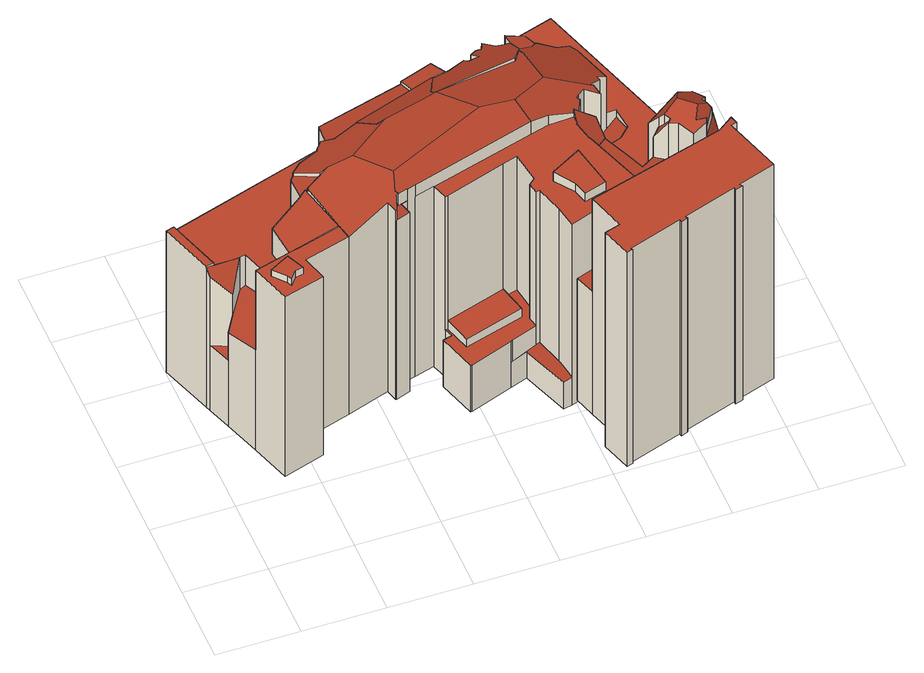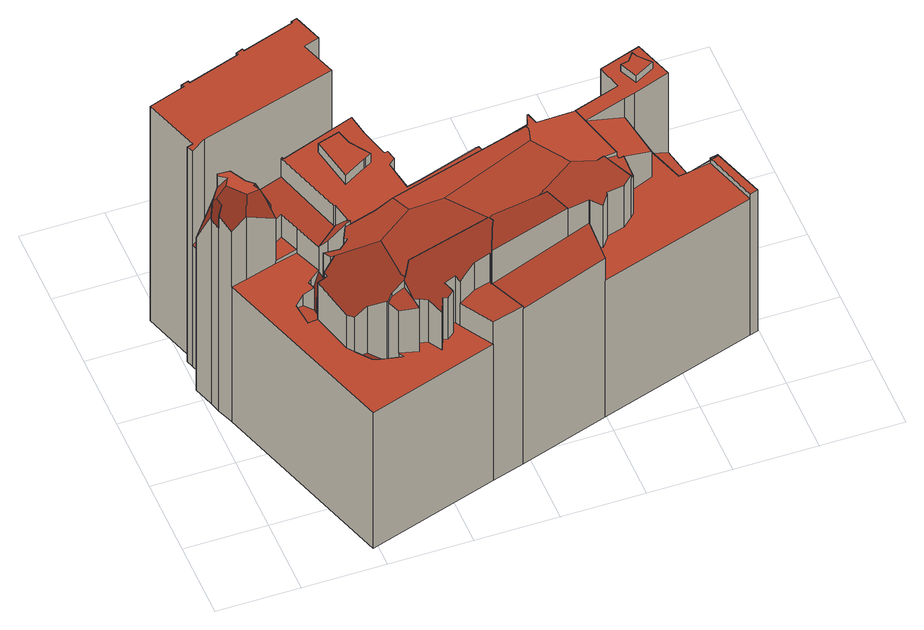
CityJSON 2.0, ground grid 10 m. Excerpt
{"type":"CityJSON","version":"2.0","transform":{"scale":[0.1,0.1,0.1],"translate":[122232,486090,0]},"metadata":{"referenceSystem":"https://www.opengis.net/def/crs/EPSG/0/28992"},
"CityObjects":{
"building1":{"type":"Building","attributes":{"aantal_verblijfsobjecten":3,"bouwjaar":1910,"gebruiksdoel":"bijeenkomstfunctie,kantoorfunctie,overige gebruiksfunctie","oppervlakte_max":7530,"oppervlakte_min":18,"rdf_seealso":"http://bag.basisregistraties.overheid.nl/bag/id/pand/0363100012170849","rf_extrusion_mode":"standard","rf_force_lod11":false,"rf_h_ground":0.549,"rf_h_pc_98p":0,"rf_h_roof_50p":28.68,"rf_h_roof_70p":30.22,"rf_h_roof_max":32.14,"rf_h_roof_min":7.77,"rf_h_roof_ridge":32.92,"rf_is_glass_roof":false,"rf_nodata_frac":0.0536,"rf_nodata_r":0,"rf_pc_select":"PREFERRED_AND_LATEST","rf_pc_year":0,"rf_pointcloud_unusable":false,"rf_pt_density":17.18,"rf_ridgelines":3,"rf_rmse_lod22":0.688,"rf_roof_planes":84,"rf_roof_type":"slanted","rf_success":true,"rf_t_run":485,"rf_volume_lod22":32363.53,"status":"Pand in gebruik"},"children":["building1-1"]},
"building1-1":{"type":"BuildingPart","parents":["building1"],"geometry":[{"type":"Solid","lod":"2.2","boundaries":[[[[0,1,2,3,4,5,6,7,8,9,10,11,12,13,14,15,16,17,18,19,20,21,22,23,24,25,26,27,28,29,30,31,32,33,34,35,36,37,38,39,40]],[[41,42,43,44]],[[45,16,15,46]],[[47,29,28,48,49]],[[50,27,26,51]],[[48,28,27,50]],[[52,53,54]],[[49,48,54]],[[55,25,24,56]],[[57,55,58,59]],[[60,31,30,61]],[[62,63,64,65,66]],[[67,68,64,63]],[[56,24,23,69]],[[70,20,19,71,72]],[[73,21,20,70]],[[74,73,75,76]],[[77,13,12,78]],[[79,77,80,81]],[[82,17,16,45]],[[83,84,22,21,73,74]],[[85,14,13,77,79]],[[46,15,14,85]],[[86,87,88,89]],[[89,88,90,91]],[[92,9,8,93]],[[94,95,10,9,92]],[[96,97,98,99]],[[100,0,40,101]],[[102,103,104,105]],[[106,107,108,109]],[[110,111,95,94]],[[112,11,10,95]],[[113,114,115]],[[116,117,115]],[[118,119,120,121]],[[99,98,122,123]],[[123,122,124,125]],[[121,120,126,127,128]],[[129,130,119,118]],[[131,132,133,134]],[[135,136,137,138]],[[139,140,68,67]],[[141,142,140,139,143]],[[144,145,146,147]],[[148,149,150,116]],[[63,62,53]],[[61,30,29,47]],[[151,152,153,154]],[[71,19,18,155]],[[72,71,156,157,158]],[[159,160,161,162,163]],[[164,165,152,151]],[[166,167,168,169]],[[170,36,35,171,172]],[[173,174,37,36,170]],[[175,176,177]],[[178,179,180,181]],[[182,183,179,178]],[[184,185,186,187]],[[155,18,17,82]],[[188,189,190]],[[191,192,130,129]],[[193,154,153,192,191]],[[194,195,196,185,184]],[[143,139,175]],[[197,38,37,174]],[[198,114,113,174,173]],[[172,171,114,198]],[[199,200,201,149,148]],[[200,34,33,202]],[[44,43,145,144]],[[203,204,42,41]],[[205,206,204,203]],[[207,208,209,210,211]],[[210,209,212,213,214]],[[215,216,217,218,219]],[[103,7,6,220]],[[93,8,7,103,102]],[[221,222,223,224,225]],[[226,227,169,228]],[[157,156,165,164]],[[158,157,154,193]],[[211,210,229,230]],[[231,232,220,233]],[[234,235,236,237]],[[213,212,235,234]],[[233,220,6,5,216,215]],[[91,90,238,239]],[[240,241,242]],[[105,104,241,240,243]],[[237,236,244,245,242]],[[246,247,248,245]],[[242,245,248,249,250]],[[250,249,251,87,86,252]],[[208,253,244,236]],[[81,80,126,120]],[[254,255,256]],[[255,257,258,259]],[[260,197,196,195]],[[261,39,38,197,260]],[[262,101,40,39,261,263]],[[264,265,266,267]],[[138,137,268,269]],[[270,269,268,271,272]],[[273,274,275,276]],[[272,271,277,278]],[[279,280,281,282]],[[282,281,283,284,285]],[[286,287,280,279]],[[288,289,290]],[[167,166,291,290]],[[291,166,161,160]],[[163,162,287,286]],[[292,293,232,231]],[[294,295,292]],[[214,213,293,292]],[[218,217,296,297]],[[230,229,295,294]],[[278,277,298,299]],[[299,298,300,301]],[[267,266,302,303]],[[239,238,304,305]],[[306,307,222,221]],[[308,309,310]],[[297,296,310]],[[311,312,2,1,313,314]],[[314,313,315,316]],[[317,318,32,31,60]],[[319,202,33,32,318]],[[66,65,320,318,317]],[[117,116,150,321,322]],[[149,201,202,319]],[[323,324,325]],[[190,189,324,323]],[[276,275,269,270]],[[326,327,328,329]],[[330,331,327,326]],[[216,5,4,332]],[[332,4,3,309,308]],[[309,3,2,312]],[[312,311,333]],[[334,335,177,336]],[[336,177,176,53,52]],[[259,258,84,83]],[[337,338,339,340]],[[76,75,331,330]],[[219,218,341]],[[69,23,22,84]],[[342,343,344,345]],[[109,108,346,347]],[[348,347,346,307,306]],[[349,350,347,348]],[[322,321,320,65]],[[128,127,111,110]],[[134,133,351,352]],[[352,351,97,96]],[[125,124,132,131]],[[353,354,101,262]],[[355,356,354,353,357]],[[303,302,356,355]],[[263,261,358,359]],[[301,300,265,264]],[[357,353,338,337]],[[171,35,34,200,199]],[[305,304,160,159]],[[59,58,257,255,254]],[[51,26,25,55,57]],[[360,361,362]],[[363,364,365]],[[361,360,365]],[[366,359,358,367,363]],[[340,339,359,366]],[[289,288,251,249]],[[285,284,350,349]],[[313,1,0,100]],[[284,283,368,369]],[[316,315,253,208,207]],[[228,169,168,370,371]],[[371,370,247,246]],[[369,368,372,373]],[[373,372,227,226]],[[374,334,375]],[[345,344,376]],[[364,363,367,377,343,342]],[[147,146,206,205]],[[187,186,183,182]],[[378,379,142,141]],[[181,180,379,378,380]],[[380,378,335,334,374]],[[225,224,274,273]],[[224,223,381,136,135]],[[382,383,107,106]],[[136,381,383,382]],[[252,86,329,384]],[[385,386,387]],[[384,329,328,387]],[[243,240,386,385]],[[343,377,195,194]],[[78,12,11,112]],[[172,198,173,170]],[[154,157,164,151]],[[208,236,235,212,209]],[[81,120,119,130,192,153,152,165,156,71,155,82,45,46,85,79]],[[293,213,234,237,242,241,104,103,220,232]],[[295,229,210,214,292]],[[66,317,60,61,47,49,54,53,62],[206,146,145,43,42,204]],[[202,201,200]],[[332,308,310,296,217,216]],[[312,333,388,297,310,309]],[[333,311,314,316,389,390,388]],[[53,176,175,139,67,63]],[[391,392,393,256,255,259,83,74,76,330]],[[341,390,389,230,294,292,231,233,215,219]],[[307,346,108,107,223,222]],[[320,321,150,149,319,318]],[[125,131,134,352,96,99,123]],[[171,199,148,116,115,114]],[[390,341,218,297,388]],[[243,385,387,328,327,331,75,73,70,72,158,193,191,129,118,121,128,110,94,92,93,102,105],[132,124,122,98,97,351,133]],[[257,58,55,56,69,84,258]],[[376,394,393,392,188,362,395]],[[340,366,363,365,360,362,188,190,323,276,270,272,278,299,301,264,267,303,355,357,337]],[[359,339,338,353,262,263]],[[251,288,290,291,160,304,238,90,88,87]],[[247,370,168,167,290,289,249,248]],[[316,207,211,230,389]],[[225,273,276,323,325,396,286,279,282,285,349,348,306,221]],[[227,372,368,283,281,280,287,162,161,166,169]],[[393,394,375,334,336,52,54,48,50,51,57,59,254,256]],[[379,180,179,183,186,185,196,197,174,113,115,117,322,65,64,68,140,142]],[[364,342,345,376,395,362,361,365]],[[392,391,396,325,324,189,188]],[[147,205,203,41,44,144]],[[195,377,367,358,261,260]],[[335,378,141,143,175,177]],[[224,135,138,269,275,274]],[[383,381,223,107]],[[136,382,106,109,347,350,284,369,373,226,228,371,246,245,244,253,315,313,100,101,354,356,302,266,265,300,298,277,271,268,137]],[[329,86,89,91,239,305,159,163,286,396,391,330,326]],[[386,240,242,250,252,384,387]],[[343,194,184,187,182,178,181,380,374,375,394,376,344]],[[78,112,95,111,127,126,80,77]]]],"semantics":{"surfaces":[{"type":"GroundSurface"},{"type":"WallSurface","on_footprint_edge":false},{"type":"WallSurface","on_footprint_edge":true},{"type":"RoofSurface","rf_azimuth":74.98,"rf_h_roof_50p":22.56,"rf_h_roof_70p":22.56,"rf_h_roof_max":22.56,"rf_h_roof_min":22.55,"rf_slope":0.285},{"type":"RoofSurface","rf_azimuth":156.71,"rf_h_roof_50p":9.08,"rf_h_roof_70p":9.09,"rf_h_roof_max":28.67,"rf_h_roof_min":9.02,"rf_slope":1.38},{"type":"RoofSurface","rf_azimuth":88.68,"rf_h_roof_50p":22.18,"rf_h_roof_70p":22.21,"rf_h_roof_max":29.96,"rf_h_roof_min":22.1,"rf_slope":3.06},{"type":"RoofSurface","rf_azimuth":142.89,"rf_h_roof_50p":7.74,"rf_h_roof_70p":7.77,"rf_h_roof_max":28.72,"rf_h_roof_min":7.67,"rf_slope":1.31},{"type":"RoofSurface","rf_azimuth":333.87,"rf_h_roof_50p":25.79,"rf_h_roof_70p":25.88,"rf_h_roof_max":31.89,"rf_h_roof_min":25.46,"rf_slope":2.83},{"type":"RoofSurface","rf_azimuth":306.9,"rf_h_roof_50p":30.37,"rf_h_roof_70p":30.82,"rf_h_roof_max":31.89,"rf_h_roof_min":28.87,"rf_slope":56.29},{"type":"RoofSurface","rf_azimuth":70.9,"rf_h_roof_50p":28.56,"rf_h_roof_70p":28.63,"rf_h_roof_max":29.63,"rf_h_roof_min":28.36,"rf_slope":1.53},{"type":"RoofSurface","rf_azimuth":272.12,"rf_h_roof_50p":10.77,"rf_h_roof_70p":10.77,"rf_h_roof_max":20.82,"rf_h_roof_min":10.73,"rf_slope":1.89},{"type":"RoofSurface","rf_azimuth":120.32,"rf_h_roof_50p":28.54,"rf_h_roof_70p":29.45,"rf_h_roof_max":31.66,"rf_h_roof_min":25.6,"rf_slope":70.43},{"type":"RoofSurface","rf_azimuth":69.39,"rf_h_roof_50p":29.66,"rf_h_roof_70p":30.01,"rf_h_roof_max":30.55,"rf_h_roof_min":28.57,"rf_slope":71.99},{"type":"RoofSurface","rf_azimuth":40,"rf_h_roof_50p":31.65,"rf_h_roof_70p":32.03,"rf_h_roof_max":32.93,"rf_h_roof_min":30.17,"rf_slope":32.8},{"type":"RoofSurface","rf_azimuth":257.46,"rf_h_roof_50p":27.12,"rf_h_roof_70p":27.69,"rf_h_roof_max":28.94,"rf_h_roof_min":25.45,"rf_slope":27.92},{"type":"RoofSurface","rf_azimuth":165.34,"rf_h_roof_50p":31.07,"rf_h_roof_70p":31.26,"rf_h_roof_max":31.74,"rf_h_roof_min":30.55,"rf_slope":14.82},{"type":"RoofSurface","rf_azimuth":236.5,"rf_h_roof_50p":32.29,"rf_h_roof_70p":32.47,"rf_h_roof_max":33.2,"rf_h_roof_min":31.72,"rf_slope":22.54},{"type":"RoofSurface","rf_azimuth":339.66,"rf_h_roof_50p":19.56,"rf_h_roof_70p":20.03,"rf_h_roof_max":28.24,"rf_h_roof_min":18.44,"rf_slope":45.16},{"type":"RoofSurface","rf_azimuth":274.23,"rf_h_roof_50p":16.97,"rf_h_roof_70p":17.56,"rf_h_roof_max":28.62,"rf_h_roof_min":15.29,"rf_slope":31.41},{"type":"RoofSurface","rf_azimuth":72.19,"rf_h_roof_50p":30.1,"rf_h_roof_70p":30.11,"rf_h_roof_max":30.13,"rf_h_roof_min":30.07,"rf_slope":0.856},{"type":"RoofSurface","rf_azimuth":163.62,"rf_h_roof_50p":21.32,"rf_h_roof_70p":21.73,"rf_h_roof_max":22.43,"rf_h_roof_min":19.51,"rf_slope":55.55},{"type":"RoofSurface","rf_azimuth":129.32,"rf_h_roof_50p":32.08,"rf_h_roof_70p":32.36,"rf_h_roof_max":33.2,"rf_h_roof_min":30.92,"rf_slope":52.92},{"type":"RoofSurface","rf_azimuth":347.74,"rf_h_roof_50p":28.71,"rf_h_roof_70p":28.76,"rf_h_roof_max":30.67,"rf_h_roof_min":28.64,"rf_slope":0.607},{"type":"RoofSurface","rf_azimuth":174.93,"rf_h_roof_50p":28.68,"rf_h_roof_70p":28.7,"rf_h_roof_max":30.46,"rf_h_roof_min":28.66,"rf_slope":2.03},{"type":"RoofSurface","rf_azimuth":299.62,"rf_h_roof_50p":31.23,"rf_h_roof_70p":31.35,"rf_h_roof_max":31.74,"rf_h_roof_min":30.83,"rf_slope":4.11},{"type":"RoofSurface","rf_azimuth":354.53,"rf_h_roof_50p":29.82,"rf_h_roof_70p":30.27,"rf_h_roof_max":31.24,"rf_h_roof_min":27.63,"rf_slope":26.35},{"type":"RoofSurface","rf_azimuth":238.44,"rf_h_roof_50p":25.3,"rf_h_roof_70p":25.33,"rf_h_roof_max":29.51,"rf_h_roof_min":25.23,"rf_slope":1.65},{"type":"RoofSurface","rf_azimuth":202.45,"rf_h_roof_50p":20.61,"rf_h_roof_70p":20.8,"rf_h_roof_max":29.32,"rf_h_roof_min":19.89,"rf_slope":23.01},{"type":"RoofSurface","rf_azimuth":46.28,"rf_h_roof_50p":20.13,"rf_h_roof_70p":21.71,"rf_h_roof_max":26.83,"rf_h_roof_min":18.55,"rf_slope":55.23},{"type":"RoofSurface","rf_azimuth":317.29,"rf_h_roof_50p":30.9,"rf_h_roof_70p":31.38,"rf_h_roof_max":32.75,"rf_h_roof_min":28.91,"rf_slope":55.17},{"type":"RoofSurface","rf_azimuth":64.64,"rf_h_roof_50p":28.7,"rf_h_roof_70p":29.29,"rf_h_roof_max":30.6,"rf_h_roof_min":26.99,"rf_slope":24.47},{"type":"RoofSurface","rf_azimuth":276.13,"rf_h_roof_50p":19.8,"rf_h_roof_70p":21.69,"rf_h_roof_max":28.86,"rf_h_roof_min":17.35,"rf_slope":49.48},{"type":"RoofSurface","rf_azimuth":244.36,"rf_h_roof_50p":29.83,"rf_h_roof_70p":30.28,"rf_h_roof_max":31.23,"rf_h_roof_min":28.38,"rf_slope":18.31},{"type":"RoofSurface","rf_azimuth":149.2,"rf_h_roof_50p":21.85,"rf_h_roof_70p":21.86,"rf_h_roof_max":28.78,"rf_h_roof_min":21.82,"rf_slope":0.182},{"type":"RoofSurface","rf_azimuth":340.94,"rf_h_roof_50p":30.28,"rf_h_roof_70p":30.56,"rf_h_roof_max":31.27,"rf_h_roof_min":29.62,"rf_slope":26.53},{"type":"RoofSurface","rf_azimuth":25.9,"rf_h_roof_50p":30.95,"rf_h_roof_70p":31.19,"rf_h_roof_max":31.67,"rf_h_roof_min":29.93,"rf_slope":9.87},{"type":"RoofSurface","rf_azimuth":86.56,"rf_h_roof_50p":29.61,"rf_h_roof_70p":29.62,"rf_h_roof_max":29.63,"rf_h_roof_min":29.59,"rf_slope":0.803},{"type":"RoofSurface","rf_azimuth":79.7,"rf_h_roof_50p":25.13,"rf_h_roof_70p":25.26,"rf_h_roof_max":29.75,"rf_h_roof_min":24.72,"rf_slope":3.47},{"type":"RoofSurface","rf_azimuth":282.48,"rf_h_roof_50p":28.49,"rf_h_roof_70p":28.76,"rf_h_roof_max":29.51,"rf_h_roof_min":28.05,"rf_slope":28.37},{"type":"RoofSurface","rf_azimuth":72.25,"rf_h_roof_50p":28.54,"rf_h_roof_70p":28.59,"rf_h_roof_max":29.16,"rf_h_roof_min":28.39,"rf_slope":6.85},{"type":"RoofSurface","rf_azimuth":112.34,"rf_h_roof_50p":19.52,"rf_h_roof_70p":19.95,"rf_h_roof_max":28.42,"rf_h_roof_min":18.49,"rf_slope":42.93},{"type":"RoofSurface","rf_azimuth":110.39,"rf_h_roof_50p":21.76,"rf_h_roof_70p":21.82,"rf_h_roof_max":30.77,"rf_h_roof_min":21.62,"rf_slope":0.646},{"type":"RoofSurface","rf_azimuth":123.26,"rf_h_roof_50p":30.14,"rf_h_roof_70p":30.58,"rf_h_roof_max":31.39,"rf_h_roof_min":28.51,"rf_slope":19.96},{"type":"RoofSurface","rf_azimuth":139.92,"rf_h_roof_50p":27.2,"rf_h_roof_70p":28.02,"rf_h_roof_max":29.63,"rf_h_roof_min":25.59,"rf_slope":54.53},{"type":"RoofSurface","rf_azimuth":320.34,"rf_h_roof_50p":29.59,"rf_h_roof_70p":30.01,"rf_h_roof_max":30.98,"rf_h_roof_min":28.18,"rf_slope":24.23},{"type":"RoofSurface","rf_azimuth":251.61,"rf_h_roof_50p":4.77,"rf_h_roof_70p":4.81,"rf_h_roof_max":28.79,"rf_h_roof_min":4.64,"rf_slope":7.01}],"values":[[0,1,2,2,2,2,1,1,2,1,2,1,1,2,2,2,1,2,1,2,2,2,2,1,1,2,2,1,2,1,1,1,2,1,1,1,1,1,1,1,1,1,1,1,1,1,1,2,1,2,1,1,1,1,2,2,1,1,1,1,2,1,1,1,1,1,2,1,1,1,2,1,1,1,1,1,1,2,2,1,1,1,1,1,1,1,1,2,1,1,1,1,1,1,1,1,1,1,1,1,2,2,1,1,1,1,1,1,1,1,1,1,1,1,1,1,1,1,1,1,1,1,1,1,1,1,2,1,2,2,1,1,1,1,1,1,1,1,2,2,2,1,1,1,1,1,1,1,2,1,1,1,1,1,1,1,1,1,1,1,1,1,1,1,2,1,1,2,1,1,1,1,1,1,1,2,1,1,1,1,1,1,1,1,1,1,1,1,1,1,1,1,1,1,1,1,1,1,1,2,3,4,5,6,7,8,9,10,11,12,13,14,15,16,17,18,19,20,21,22,23,24,25,26,27,28,29,30,31,32,33,34,35,36,37,38,39,40,41,42,43,44,45]]}}]},
"building2":{"type":"Building","attributes":{"aantal_verblijfsobjecten":1,"bouwjaar":1971,"gebruiksdoel":"winkelfunctie","oppervlakte_max":147,"oppervlakte_min":147,"rdf_seealso":"http://bag.basisregistraties.overheid.nl/bag/id/pand/0363100012182921","rf_extrusion_mode":"standard","rf_force_lod11":false,"rf_h_ground":0.793,"rf_h_pc_98p":0,"rf_h_roof_50p":34.43,"rf_h_roof_70p":34.49,"rf_h_roof_max":34.65,"rf_h_roof_min":19.87,"rf_is_glass_roof":false,"rf_nodata_frac":0.0581,"rf_nodata_r":0,"rf_pc_select":"PREFERRED_AND_LATEST","rf_pc_year":0,"rf_pointcloud_unusable":false,"rf_pt_density":16.22,"rf_ridgelines":0,"rf_rmse_lod22":1.03,"rf_roof_planes":4,"rf_roof_type":"slanted","rf_success":true,"rf_t_run":39,"rf_volume_lod22":6393.51,"status":"Pand in gebruik"},"children":["building2-1"]},
"building2-1":{"type":"BuildingPart","parents":["building2"],"geometry":[{"type":"Solid","lod":"2.2","boundaries":[[[[397,398,399,400,401,402,403,404,405,406,407,408,409,410,411,412,413,414,415,416,417,418]],[[419,420,421,422]],[[423,412,411,421]],[[424,414,413,425]],[[425,413,412,423]],[[426,406,405,427]],[[422,421,411,410,428]],[[428,410,409,429]],[[430,407,406,426]],[[431,408,407,430]],[[429,409,408,431]],[[432,402,401,433]],[[434,403,402,432]],[[427,405,404,435]],[[435,404,403,434]],[[436,400,399,437]],[[438,398,397,439]],[[433,401,400,436]],[[437,399,398,438]],[[440,441,420,419]],[[441,416,415,442]],[[439,397,418,443]],[[443,418,417,444]],[[444,417,416,441,440]],[[442,415,414,424]],[[444,440,419,422,428,429,431,430,426,427,435,434,432,433,436,437,438,439,443]],[[442,424,425,423,421,420,441]]]],"semantics":{"surfaces":[{"type":"GroundSurface"},{"type":"WallSurface","on_footprint_edge":false},{"type":"WallSurface","on_footprint_edge":true},{"type":"RoofSurface","rf_azimuth":164.95,"rf_h_roof_50p":34.46,"rf_h_roof_70p":34.49,"rf_h_roof_max":34.56,"rf_h_roof_min":34.37,"rf_slope":1.13},{"type":"RoofSurface","rf_azimuth":350.95,"rf_h_roof_50p":19.9,"rf_h_roof_70p":19.91,"rf_h_roof_max":34.56,"rf_h_roof_min":19.84,"rf_slope":1.12}],"values":[[0,1,2,2,2,2,2,2,2,2,2,2,2,2,2,2,2,2,2,1,2,2,2,2,2,3,4]]}}]}
},
"vertices":[
[506,472,5],[582,240,5],[589,220,5],[593,207,5],[601,182,5],[573,172,5],[556,167,5],[488,143,5],[486,142,5],[486,145,5],[395,113,5],[384,110,5],[363,168,5],[342,161,5],[290,142,5],[290,143,5],[288,142,5],[274,188,5],[285,191,5],[281,201,5],[275,220,5],[251,213,5],[241,210,5],[233,207,5],[237,194,5],[220,188,5],[219,188,5],[215,202,5],[163,185,5],[107,168,5],[116,138,5],[66,123,5],[50,171,5],[35,215,5],[25,244,5],[23,250,5],[1,315,5],[11,318,5],[201,377,5],[309,411,5],[348,423,5],[97,149,296],[97,149,286],[87,171,286],[87,171,296],[288,142,77],[290,143,77],[107,168,285],[163,185,283],[163,185,284],[215,202,301],[219,188,301],[159,204,285],[159,204,284],[162,190,284],[220,188,286],[237,194,286],[220,188,301],[226,206,287],[226,206,305],[66,123,287],[116,138,285],[107,188,285],[107,188,255],[107,188,218],[95,185,218],[95,185,285],[99,249,258],[99,249,218],[233,207,287],[275,220,287],[281,201,78],[281,201,287],[251,213,287],[251,213,305],[250,213,287],[250,213,305],[342,161,44],[363,168,46],[342,161,77],[344,162,44],[344,162,77],[274,188,78],[241,210,305],[241,210,287],[290,142,77],[460,265,290],[460,265,195],[468,282,203],[468,282,291],[465,285,203],[465,285,292],[486,145,288],[486,142,288],[395,113,288],[395,113,48],[447,148,301],[447,148,288],[436,203,287],[436,203,301],[506,472,218],[348,423,219],[488,143,288],[488,143,259],[459,228,255],[459,228,287],[472,399,218],[472,399,182],[478,397,186],[478,397,218],[390,140,288],[390,140,49],[384,110,47],[32,252,218],[32,252,223],[55,256,218],[64,257,217],[64,257,218],[373,186,287],[373,186,77],[376,173,77],[376,173,287],[409,188,287],[409,188,301],[407,187,287],[407,187,301],[376,173,48],[380,174,49],[380,174,287],[381,193,287],[381,193,77],[399,182,301],[399,182,287],[415,158,288],[415,158,301],[448,398,284],[448,398,218],[427,404,218],[427,404,287],[137,264,279],[137,264,218],[137,293,277],[137,293,218],[137,264,280],[63,158,296],[63,158,286],[76,143,286],[76,143,296],[47,233,190],[47,233,158],[64,257,167],[366,191,90],[366,191,77],[357,225,78],[357,225,91],[285,191,78],[284,202,78],[284,202,91],[284,202,287],[494,288,284],[494,288,209],[494,288,175],[490,300,169],[490,300,288],[294,169,90],[294,169,78],[498,278,181],[498,278,176],[499,274,179],[499,274,183],[1,315,226],[23,250,224],[23,250,226],[11,318,226],[11,318,219],[144,268,283],[145,264,283],[145,264,284],[176,315,287],[176,315,218],[153,308,218],[153,308,283],[176,317,286],[176,317,218],[198,322,291],[198,322,218],[185,329,218],[185,329,284],[318,328,314],[419,351,302],[419,351,307],[375,230,287],[375,230,78],[357,225,287],[199,322,291],[199,322,255],[199,322,218],[201,377,219],[32,252,226],[25,244,214],[25,244,107],[47,233,108],[35,215,108],[87,147,296],[87,147,286],[79,137,296],[79,137,286],[525,225,288],[525,225,221],[532,211,221],[532,211,294],[532,211,309],[523,204,221],[523,204,257],[523,204,288],[573,172,324],[573,172,299],[575,177,298],[575,177,308],[575,177,326],[556,167,260],[456,382,286],[456,382,193],[455,383,192],[455,383,284],[455,383,286],[514,279,217],[514,279,200],[499,274,217],[536,205,303],[536,205,318],[546,187,318],[546,187,259],[556,167,317],[507,194,257],[507,194,222],[498,218,222],[498,218,256],[468,288,205],[468,288,292],[458,229,256],[458,229,255],[485,251,254],[458,229,287],[498,218,217],[485,251,217],[498,261,217],[498,261,192],[485,251,216],[480,266,207],[480,266,276],[480,266,198],[460,265,293],[525,225,217],[229,207,306],[229,207,305],[227,212,306],[229,207,287],[241,211,287],[241,211,305],[201,377,254],[309,411,248],[348,423,254],[309,411,252],[391,398,283],[391,398,219],[383,392,219],[383,392,285],[428,391,218],[428,391,287],[428,391,288],[422,392,218],[422,392,287],[448,376,290],[448,376,285],[431,370,287],[431,370,298],[413,395,219],[413,395,285],[502,312,280],[502,312,182],[501,318,180],[501,318,279],[512,319,192],[512,319,217],[512,319,275],[486,301,289],[486,301,164],[479,268,199],[479,268,206],[483,270,200],[498,278,206],[537,193,316],[537,193,258],[540,197,318],[540,197,316],[589,200,298],[589,200,314],[403,411,219],[403,411,277],[397,397,219],[397,397,284],[389,382,219],[389,382,290],[477,295,209],[477,295,291],[476,375,279],[476,375,206],[593,207,298],[593,207,293],[592,205,298],[589,220,311],[589,220,291],[582,240,216],[582,240,303],[563,235,216],[563,235,314],[50,171,287],[50,171,162],[35,215,151],[95,185,189],[71,258,171],[71,258,218],[429,367,300],[429,367,299],[432,361,300],[424,263,301],[424,263,286],[454,265,286],[454,265,292],[402,257,306],[402,257,286],[601,182,243],[583,212,317],[163,272,296],[163,272,293],[145,264,289],[350,370,295],[350,370,253],[330,364,252],[330,364,297],[564,181,323],[227,331,297],[227,331,296],[243,310,308],[243,310,309],[492,379,208],[492,379,218],[492,379,271],[498,371,270],[498,371,218],[420,140,288],[420,140,301],[372,384,254],[372,384,219],[375,378,292],[375,378,219],[372,384,288],[329,366,247],[329,366,252],[314,332,312],[314,332,311],[317,328,313],[327,363,297],[327,363,299],[318,340,308],[329,366,295],[327,363,247],[524,320,206],[524,320,217],[502,265,184],[502,265,217],[527,292,213],[527,292,217],[163,272,298],[173,277,299],[254,313,310],[227,331,253],[141,297,278],[141,297,218],[141,297,283],[448,398,203],[445,405,218],[445,405,208],[454,265,298],[453,253,287],[453,253,286],[454,254,287],[585,203,320],[555,215,327],[572,197,329],[394,287,314],[353,287,317],[234,235,312],[203,276,308],[312,326,313],[437,314,307],
[612,70,8],[567,55,8],[569,52,8],[560,49,8],[559,52,8],[495,31,8],[496,28,8],[488,25,8],[487,28,8],[423,7,8],[424,5,8],[417,3,8],[405,39,8],[424,45,8],[409,90,8],[401,115,8],[486,145,8],[486,142,8],[585,176,8],[593,151,8],[596,142,8],[589,140,8],[575,138,345],[575,138,199],[409,90,200],[409,90,345],[401,115,199],[486,142,199],[486,145,199],[423,7,344],[487,28,344],[424,45,344],[405,39,344],[424,5,344],[417,3,344],[495,31,344],[559,52,344],[496,28,344],[488,25,344],[560,49,344],[569,52,344],[567,55,344],[612,70,344],[593,151,346],[593,151,199],[585,176,198],[589,140,345],[596,142,345]
]}
